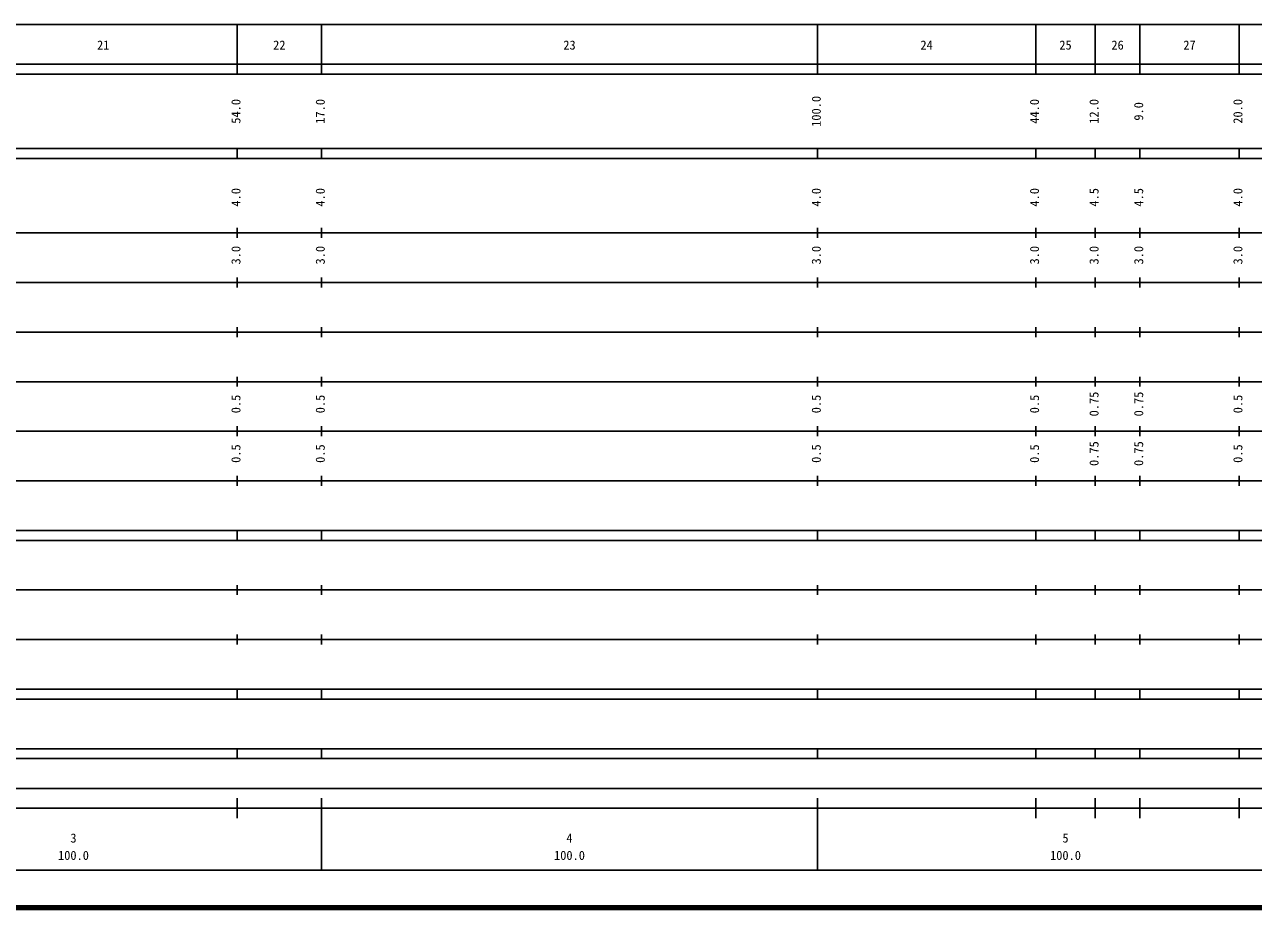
# Model space of a CAD drawing. Units: millimetres on the paper, enlarged 1000 times. Extents: x 40000 to 680000, y 20000 to 380000.
# Drawn here: x 308143 to 555887, y 20000 to 198000 of the extents above; entities that cross this region are included whole.
import ezdxf
from ezdxf.enums import TextEntityAlignment as Align

# ---------------------------------------------------------------- set-up
doc = ezdxf.new("R2010")
doc.units = ezdxf.units.MM
doc.header["$LTSCALE"] = 1000
doc.layers.add('M-TTL', color=2, linetype='Continuous', lineweight=140)
doc.layers.add('M-TTL-BAND', color=7, linetype='Continuous', lineweight=25)
doc.styles.add('ＭＳ ゴシック', font='')
doc.styles.get('ＭＳ ゴシック').set_extended_font_data('MS Gothic')

msp = doc.modelspace()

# ---------------------------------------------------------------- linework, layer by layer
at = {"layer": 'M-TTL'}
msp.add_line((40000, 20000), (680000, 20000), dxfattribs=at)
at = {"layer": 'M-TTL-BAND'}
for p, q in [((68000, 198000), (579000, 198000)), ((351000, 188000), (351000, 198000)), ((368000, 188000), (368000, 198000)), ((468000, 188000), (468000, 198000)), ((512000, 188000), (512000, 198000)), ((524000, 188000), (524000, 198000)), ((533000, 188000), (533000, 198000)), ((553000, 188000), (553000, 198000)), ((40000, 190000), (579000, 190000)), ((40000, 188000), (579000, 188000)), ((40000, 173000), (579000, 173000)), ((40000, 171000), (579000, 171000)), ((351000, 171000), (351000, 173000)), ((368000, 171000), (368000, 173000)), ((468000, 171000), (468000, 173000)), ((512000, 171000), (512000, 173000)), ((524000, 171000), (524000, 173000)), ((533000, 171000), (533000, 173000)), ((553000, 171000), (553000, 173000)), ((351000, 155000), (351000, 157000)), ((368000, 155000), (368000, 157000)), ((468000, 155000), (468000, 157000)), ((512000, 155000), (512000, 157000)), ((524000, 155000), (524000, 157000)), ((533000, 155000), (533000, 157000)), ((553000, 155000), (553000, 157000)), ((40000, 156000), (579000, 156000)), ((351000, 145000), (351000, 147000)), ((368000, 145000), (368000, 147000)), ((468000, 145000), (468000, 147000)), ((512000, 145000), (512000, 147000)), ((524000, 145000), (524000, 147000)), ((533000, 145000), (533000, 147000)), ((553000, 145000), (553000, 147000)), ((46000, 146000), (579000, 146000)), ((351000, 135000), (351000, 137000)), ((368000, 135000), (368000, 137000)), ((468000, 135000), (468000, 137000)), ((512000, 135000), (512000, 137000)), ((524000, 135000), (524000, 137000)), ((533000, 135000), (533000, 137000)), ((553000, 135000), (553000, 137000)), ((52000, 136000), (579000, 136000)), ((351000, 125000), (351000, 127000)), ((368000, 125000), (368000, 127000)), ((468000, 125000), (468000, 127000)), ((512000, 125000), (512000, 127000)), ((524000, 125000), (524000, 127000)), ((533000, 125000), (533000, 127000)), ((553000, 125000), (553000, 127000)), ((46000, 126000), (579000, 126000)), ((351000, 115000), (351000, 117000)), ((368000, 115000), (368000, 117000)), ((468000, 115000), (468000, 117000)), ((512000, 115000), (512000, 117000)), ((524000, 115000), (524000, 117000)), ((533000, 115000), (533000, 117000)), ((553000, 115000), (553000, 117000)), ((52000, 116000), (579000, 116000)), ((351000, 105000), (351000, 107000)), ((368000, 105000), (368000, 107000)), ((468000, 105000), (468000, 107000)), ((512000, 105000), (512000, 107000)), ((524000, 105000), (524000, 107000)), ((533000, 105000), (533000, 107000)), ((553000, 105000), (553000, 107000)), ((46000, 106000), (579000, 106000)), ((40000, 96000), (579000, 96000)), ((351000, 94000), (351000, 96000)), ((368000, 94000), (368000, 96000)), ((468000, 94000), (468000, 96000)), ((512000, 94000), (512000, 96000)), ((524000, 94000), (524000, 96000)), ((533000, 94000), (533000, 96000)), ((553000, 94000), (553000, 96000)), ((40000, 94000), (579000, 94000)), ((351000, 83000), (351000, 85000)), ((368000, 83000), (368000, 85000)), ((468000, 83000), (468000, 85000)), ((512000, 83000), (512000, 85000)), ((524000, 83000), (524000, 85000)), ((533000, 83000), (533000, 85000)), ((553000, 83000), (553000, 85000)), ((49000, 84000), (579000, 84000)), ((351000, 73000), (351000, 75000)), ((368000, 73000), (368000, 75000)), ((468000, 73000), (468000, 75000)), ((512000, 73000), (512000, 75000)), ((524000, 73000), (524000, 75000)), ((533000, 73000), (533000, 75000)), ((553000, 73000), (553000, 75000)), ((40000, 74000), (579000, 74000)), ((40000, 64000), (579000, 64000)), ((40000, 62000), (579000, 62000)), ((351000, 62000), (351000, 64000)), ((368000, 62000), (368000, 64000)), ((468000, 62000), (468000, 64000)), ((512000, 62000), (512000, 64000)), ((524000, 62000), (524000, 64000)), ((533000, 62000), (533000, 64000)), ((553000, 62000), (553000, 64000)), ((40000, 52000), (579000, 52000)), ((40000, 50000), (579000, 50000)), ((351000, 50000), (351000, 52000)), ((368000, 50000), (368000, 52000)), ((468000, 50000), (468000, 52000)), ((512000, 50000), (512000, 52000)), ((524000, 50000), (524000, 52000)), ((533000, 50000), (533000, 52000)), ((553000, 50000), (553000, 52000)), ((71000, 44000), (565000, 44000)), ((40000, 40000), (579000, 40000)), ((351000, 38000), (351000, 42000)), ((368000, 27500), (368000, 42000)), ((468000, 27500), (468000, 42000)), ((512000, 38000), (512000, 42000)), ((524000, 38000), (524000, 42000)), ((533000, 38000), (533000, 42000)), ((553000, 38000), (553000, 42000)), ((68000, 27500), (579000, 27500))]:
    msp.add_line(p, q, dxfattribs=at)

# ---------------------------------------------------------------- texts
at = {"layer": 'M-TTL-BAND', "style": 'ＭＳ ゴシック'}
for s, p in [('21', (324000, 192405)), ('22', (359500, 192405)), ('23', (418000, 192405)), ('24', (490000, 192405)), ('25', (518000, 192405)), ('26', (528500, 192405)), ('27', (543000, 192405)), ('3', (318000, 32523)), ('4', (418000, 32523)), ('5', (518000, 32523)), ('100.0', (318000, 29033)), ('100.0', (418000, 29033)), ('100.0', (518000, 29033))]:
    msp.add_text(s, height=1833, dxfattribs=at).set_placement(p, align=Align.BOTTOM_CENTER)
for s, p in [('100.0', (469213, 180500)), ('54.0', (352213, 180500)), ('17.0', (369213, 180500)), ('44.0', (513213, 180500)), ('12.0', (525213, 180500)), ('9.0', (534213, 180500)), ('20.0', (554213, 180500)), ('4.0', (352213, 163174)), ('4.0', (369213, 163174)), ('4.0', (469213, 163174)), ('4.0', (513213, 163174)), ('4.5', (525213, 163174)), ('4.5', (534213, 163174)), ('4.0', (554213, 163174)), ('3.0', (352213, 151500)), ('3.0', (369213, 151500)), ('3.0', (469213, 151500)), ('3.0', (513213, 151500)), ('3.0', (525213, 151500)), ('3.0', (534213, 151500)), ('3.0', (554213, 151500)), ('0.5', (352213, 121500)), ('0.5', (369213, 121500)), ('0.5', (469213, 121500)), ('0.5', (513213, 121500)), ('0.75', (525213, 121500)), ('0.75', (534213, 121500)), ('0.5', (554213, 121500)), ('0.5', (352213, 111500)), ('0.5', (369213, 111500)), ('0.5', (469213, 111500)), ('0.5', (513213, 111500)), ('0.75', (525213, 111500)), ('0.75', (534213, 111500)), ('0.5', (554213, 111500))]:
    msp.add_text(s, height=1833, rotation=90, dxfattribs=at).set_placement(p, align=Align.BOTTOM_CENTER)

doc.saveas('drawing.dxf')
